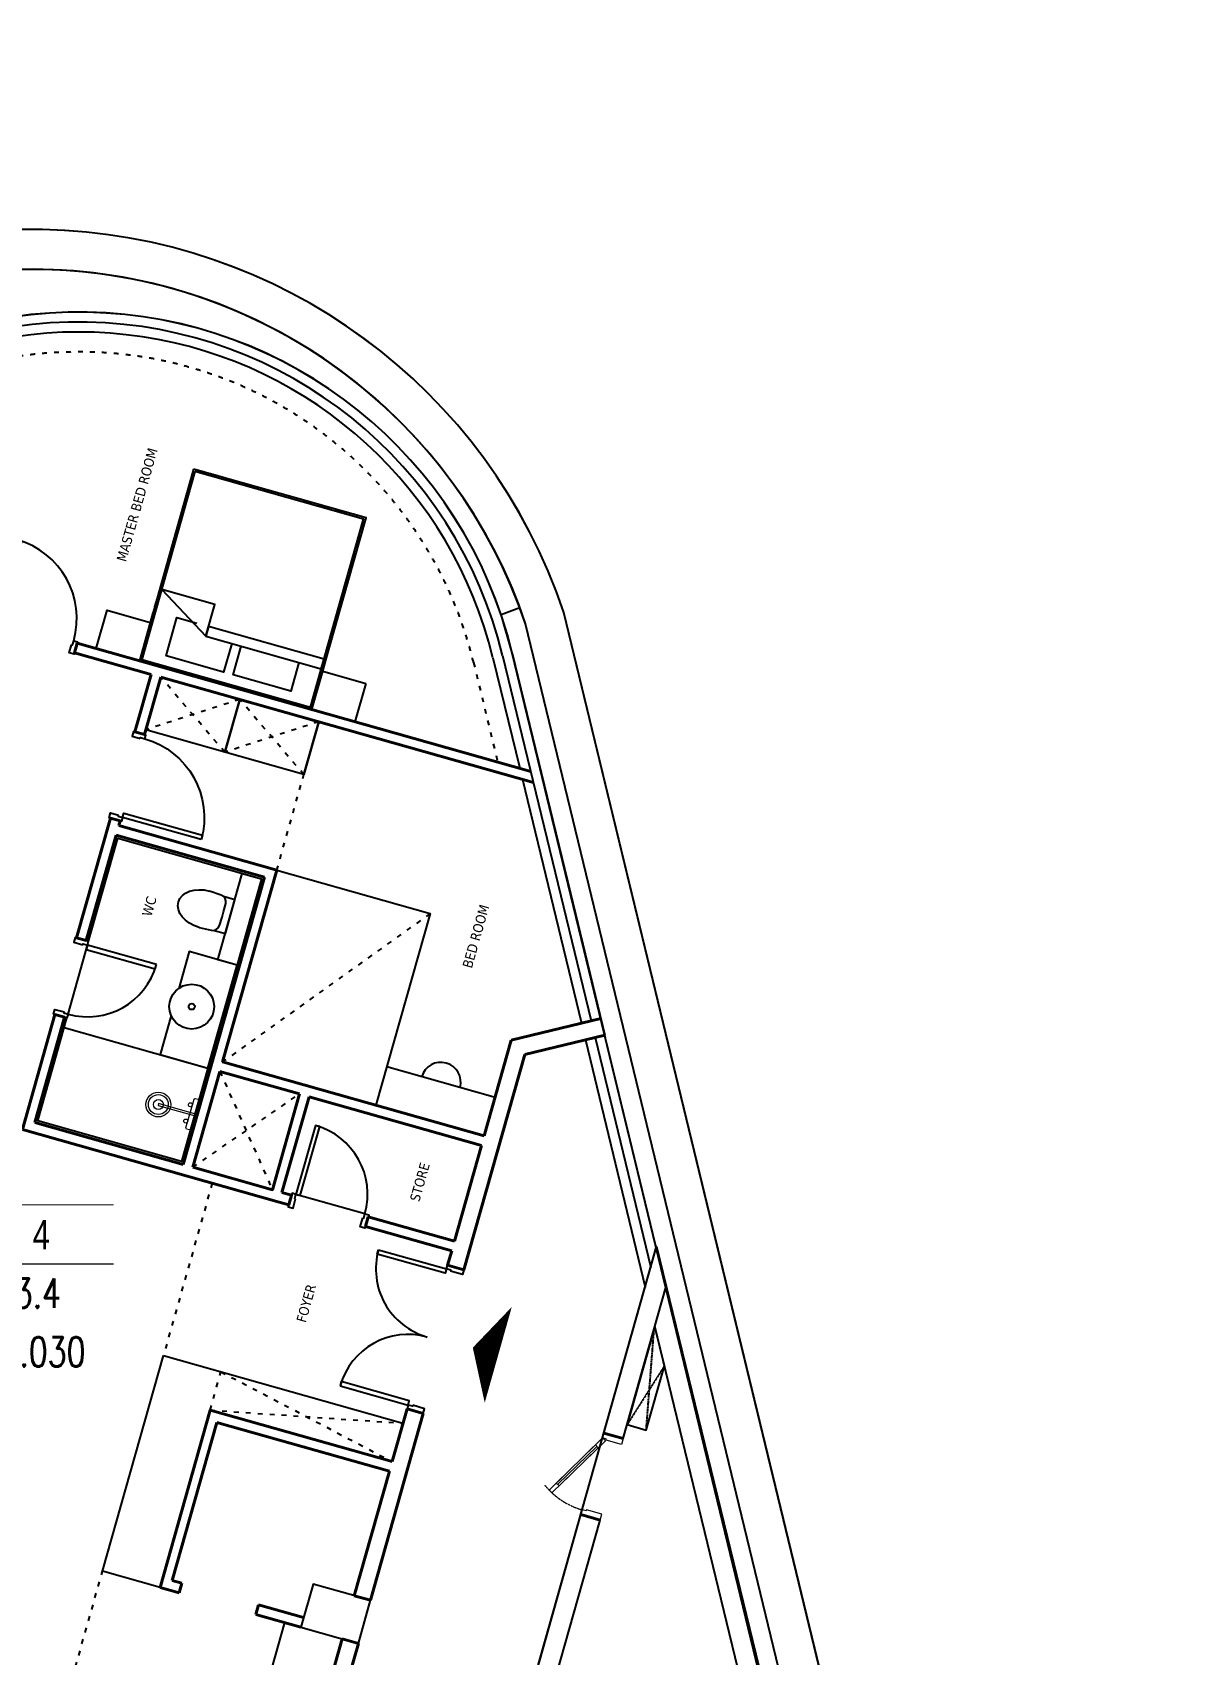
# Model space of a CAD drawing. Header units: millimetres. Extents: x -361654186 to 361255443, y -278569811 to 278836587.
# Drawn here: x -19767 to -8104, y 186046 to 202340 of the extents above; entities that cross this region are included whole.
import ezdxf
from ezdxf.enums import TextEntityAlignment as Align
from ezdxf.xclip import XClip

# ---------------------------------------------------------------- set-up
doc = ezdxf.new("R2010")
doc.units = ezdxf.units.MM
doc.header["$MEASUREMENT"] = 0
doc.header["$XCLIPFRAME"] = 0
doc.set_wipeout_variables(frame=1)
for name, pattern in [('220126_HDN_HBA typical plan$0$HIDDEN', [0.375, 0.25, -0.125]), ('ACAD_ISO03W100', [30, 12, -18]), ('HIDDEN', [0.375, 0.25, -0.125]), ('Xref_ST_MBDV Cot vach 30.7.2022$0$HIDDEN', [0.375, 0.25, -0.125])]:
    doc.linetypes.add(name, pattern=pattern)
for name, color, linetype in [('1VinaPVC-Text', 9, 'Continuous'), ('A-_FURN----_E-_N', 251, 'Continuous'), ('A-_SANIEQPT_E-_N', 251, 'Continuous'), ('A-CORE-OTLN', 6, 'Continuous'), ('IDEA - dim', 251, 'Continuous'), ('KT-Net manh', 139, 'Continuous'), ('KT-Thay', 7, 'Continuous'), ('KT-Tuong', 1, 'Continuous'), ('Xref_NT1+NT2_MBDV Cot vach_220729$0$ccu12-Thay', 7, 'Continuous'), ('Xref_ST_MBDV Cot vach 30.7.2022$0$KT-Khuat', 9, 'Xref_ST_MBDV Cot vach 30.7.2022$0$HIDDEN'), ('Xref_ST_MBDV Cot vach 30.7.2022$0$KT-Thay', 7, 'Continuous')]:
    doc.layers.add(name, color=color, linetype=linetype)
for name, color, linetype, lineweight in [('A-NoiThat', 39, 'Continuous', 13), ('CUA', 37, 'Continuous', 13), ('KT-Chuviet', 255, 'Continuous', 15), ('KT-Net cat', 1, 'Continuous', 40), ('KT-Net thay', 7, 'Continuous', 15), ('KT-Net truc', 18, 'Continuous', 15)]:
    doc.layers.add(name, color=color, linetype=linetype, lineweight=lineweight)
doc.layers.add('DO DIEN TICH SAN', color=40, linetype='Continuous', plot=False)
doc.styles.add('font unicode ccu', font='arial.ttf')
doc.styles.add('ROMANS', font='ROMANS.SHX')
doc.styles.add('Tahoma', font='tahoma.ttf')

# ---------------------------------------------------------------- blocks, each defined once
blk = doc.blocks.new('*U95')
blk.add_line((-146.6025403784438, 32.67949192431114), (-622.9165150755389, 307.6794934344596))
for points in [[(-50, 0), (-699.5190554539831, 375.0000015101483), (-719.5190554539831, 340.3589853587708), (-70, -34.64101615137768)], [(-136.6025403784438, 49.99999999999999), (-156.6025403784438, 15.35898384862256), (-632.9165150755389, 290.3589853587708), (-612.9165150755389, 325.0000015101483)], [(-850.0000030202966, -200.0072450185651), (-790.0000030202966, -200.007245018565), (-790.0000030202966, -39.99999999999989), (-800.0000030202966, -39.99999999999989), (-800.0000030202966, 1.023181543615018e-13), (-850.0000030202966, 1.307398637919058e-13)], [(0, -200.0072450185651), (-60, -200.0072450185651), (-60, -40), (-50, -40), (-50, 0), (0, 0)]]:
    blk.add_lwpolyline(points, close=True)
at = {"linetype": 'HIDDEN'}
blk.add_arc((-50, 0), 750.0000030202966, 144.950468926476, 180, dxfattribs=at)
blk = doc.blocks.new('A$C300D0CFC')
at = {"layer": 'A-CORE-OTLN'}
for p, q in [((-2533.693510469195, -17034.2982864806, 0.0309558238546135), (737.7726845665602, -30544.65118141769, -0.03078749935719767)), ((-2646.258608667704, -17419.25258613119, 0.02941166167128663), (339.9089428411971, -29751.39206705126, -0.02694713811616558))]:
    blk.add_line(p, q, dxfattribs=at)
at = {"layer": 'KT-Net cat'}
for p, q in [((-3155.338684984454, -18498.62598810825, 0.02967626518616383), (-2962.864270500955, -18552.9996776394, 0.02968171915945986)), ((-3386.487427783082, -19316.59314138326, 0.02974172931764691), (-3194.014030164719, -19370.96654365174, 0.02974718326212895))]:
    blk.add_line(p, q, dxfattribs=at)
at = {"layer": 'KT-Tuong'}
for p, q in [((-3155.407161117124, -18498.61008240774), (-2629.653668730549, -16638.00589934486)), ((-2962.943401076016, -18552.99483275958), (-2533.744078117132, -17034.08898195851)), ((-2962.868854089262, -18553.01589760452, 0.02967302308694169), (-3155.407161117124, -18498.61008240771)), ((-4114.836802949168, -21893.96328651844), (-3386.54144951218, -19316.57787542214)), ((-3895.180556082341, -21852.11576172916), (-3194.078590575344, -19370.96581471796)), ((-3386.54144951218, -19316.57787542214, 0.02975007976370064), (-3194.078590575344, -19370.96581471796))]:
    blk.add_line(p, q, dxfattribs=at)
at = {"layer": 'Xref_ST_MBDV Cot vach 30.7.2022$0$KT-Khuat', "linetype": 'Xref_ST_MBDV Cot vach 30.7.2022$0$HIDDEN', "ltscale": 5}
for p, q in [((-2730.763022799598, -18467.15163504967, 0.02999920701625106), (-2651.293358848372, -17450.44745125668, 0.02999920701624966)), ((-2548.602879117097, -17822.54679422764, 0.0309558238546135), (-2923.234163751971, -18412.76109697047, 0.0309558238546135))]:
    blk.add_line(p, q, dxfattribs=at)
at = {"layer": 'Xref_ST_MBDV Cot vach 30.7.2022$0$KT-Thay', "elevation": 0.0309558238546135}
blk.add_lwpolyline([(-2923.234163751971, -18412.76109697047), (-2730.763022799598, -18467.15163504967), (-2548.602879117097, -17822.54679422764), (-2644.513996882364, -17426.45740485139)], close=True, dxfattribs=at)
at = {"layer": 'CUA', "extrusion": (3.654290467675971e-08, 6.970608144905129e-08, 0.999999999999997), "rotation": 74.22027725054747}
blk.add_blockref('*U95', (-3155.338684985569, -18498.62598810891, 0.02827149321555301), dxfattribs=at)
blk = doc.blocks.new('*U99')
at = {"layer": 'A-_FURN----_E-_N', "linetype": 'Continuous'}
for points in [[(-899.9999999999709, 600), (-899.9999999999709, 1000), (-1349.999999999971, 1000), (-1349.999999999971, 600)], [(-900.0000000000291, -1000), (-900.0000000000291, 1000), (900.0000000000291, 1000), (900.0000000000291, -1000)], [(-880.0000000000291, -980), (-880.0000000000291, 980), (880.0000000000291, 980), (880.0000000000291, -980)], [(1350.000000000029, 600), (1350.000000000029, 1000), (900.0000000000291, 1000), (900.0000000000291, 600)]]:
    blk.add_lwpolyline(points, close=True, dxfattribs=at)
at = {"layer": 'A-_FURN----_E-_N', "linetype": '220126_HDN_HBA typical plan$0$HIDDEN', "ltscale": 500}
blk.add_lwpolyline([(-900.0000000000291, -1000), (-900.0000000000291, 1000), (900.0000000000291, 1000), (900.0000000000291, -1000)], close=True, dxfattribs=at)
at = {"layer": 'A-_FURN----_E-_N', "linetype": 'Continuous'}
for points in [[(-54.9999999999709, 580), (-54.9999999999709, 880), (-655.605454891891, 880), (-655.605454891891, 480), (-448.1151331290312, 480)], [(645.6054548844986, 580), (645.6054548844986, 880), (45.0000000000291, 880), (45.0000000000291, 580)], [(-880.0000000000291, 248.6659454330802), (-326.2632651105232, 580), (880.0000000000291, 580), (880.0000000000291, 480), (-326.2632651105232, 480), (-326.2632651105232, 580), (-326.2632651105232, 248.6659454330802), (-880.0000000000291, 248.6659454330802)]]:
    blk.add_lwpolyline(points, dxfattribs=at)
blk = doc.blocks.new('d800')
blk.add_line((760, 70), (40, 70))
for points in [[(40, 790), (40, 70), (85, 70), (85, 790)], [(50, 25), (40, 25), (40, 70), (0, 70), (0, -70), (50, -70)], [(750, 25), (760, 25), (760, 70), (800, 70), (800, -70), (750, -70)]]:
    blk.add_lwpolyline(points, close=True)
blk.add_arc((40, 70), 720, 0, 90)
blk = doc.blocks.new('220126_HDN_HBA typical plan$0$210902_YS plan 330pm ver13$0$TOTO-WC-CW822J')
at = {"color": 0}
blk.add_lwpolyline([(-177.2072506700642, -119.1915361834399), (-175, 0), (175, 0), (177.2072506700642, -119.1915361836145)], dxfattribs=at)
blk.add_lwpolyline([(-190, -270), (-183.3947591906181, -144.5004246227618, -0.3908696114996718), (-115.4352058441145, -78.20653349565691), (-27.76706723973621, -75.77130742336158, -0.01388621073825284), (27.76706724101678, -75.77130742336158), (115.4352058439981, -78.20653349565691, -0.3908696114996718), (183.3947591905016, -144.5004246227618), (190, -270)], format="xyb", dxfattribs=at)
blk.add_ellipse((0, -270), major_axis=(0, -270), ratio=0.7037037037037037, start_param=4.71238898038469, end_param=7.853981633974483, dxfattribs=at)
blk = doc.blocks.new('A$C2A980E36')
at = {"ltscale": 0.5}
blk.add_lwpolyline([(-10, 0), (10, 0), (10, 400), (-10, 400)], close=True, dxfattribs=at)
blk.add_lwpolyline([(160, 60), (160, 30, -0.4142135623730916), (150, 20), (-150, 20, -0.4142135623730987), (-160, 30), (-160, 60.00000000000728, -0.414213562373095), (-150, 70.00000000000728), (150, 70, -0.4142135623730915)], format="xyb", close=True, dxfattribs=at)
for centre, radius in [((0, 400), 125), ((0, 400), 100), ((0, 400), 50), ((-85, 90.00000000000728), 20), ((85, 90), 20)]:
    blk.add_circle(centre, radius, dxfattribs=at)
blk = doc.blocks.new('d900n')
for points in [[(20, -50), (20, -40), (65, -40), (65, 0), (-65, 0), (-65, -50)], [(885, -40), (65, -40), (65, -85), (885, -85)], [(20, -850), (20, -860), (65, -860), (65, -900), (-65, -900), (-65, -850)]]:
    blk.add_lwpolyline(points, close=True)
blk.add_arc((65, -40), 820, 270, 0)
blk = doc.blocks.new('PH2')
at = {"color": 1, "elevation": 5.13338560420855e-10}
blk.add_lwpolyline([(298.6725822623266, 7071.322806728218, 0, 1000, 0), (564.3875918452977, 7071.322806728189, 1000, 1000, 0)], format="xyseb", dxfattribs=at)
at = {"color": 2, "elevation": 5.13338560420855e-10}
blk.add_lwpolyline([(-1.455191522836685e-11, 3900.000000000116), (0, 4350.000000000058), (-600, 4350.000000000116), (-600, 3900.000000000058)], close=True, dxfattribs=at)
at = {"layer": 'IDEA - dim'}
for p, q in [((-1216.611332264511, 13892.4116392688), (-0.002522588401916437, 11732.45645414339)), ((-1390.870080983994, 13794.25926540708), (-830.8468684302206, 12799.99962161217)), ((-1303.740706624216, 13843.33545233792), (549.85821930971, 10552.47434778942)), ((-2900.000000000044, 12149.9996216124), (-2900.000000000044, 12699.99962161231)), ((-774.5212178771471, 12699.99962161228), (462.7288503226737, 10503.39815131994)), ((-0.002522588401916437, 11732.45645414339), (720.4171060793306, 10453.43060784743)), ((-170.0025225883874, 9549.999621612282), (-1300.002079133032, 9549.999621612253)), ((-2670.001053258558, 6149.999621612253), (-170.0025225883437, 6149.999621612194)), ((-2670.001053258558, 3900.000000000058), (-2670.001053258558, 6149.999621612253)), ((-2070.001053258689, 3900.000000000087), (-2670.001053258558, 3900.000000000058)), ((-769.9999999998108, 3900.000000000116), (-769.9999999997963, 900))]:
    blk.add_line(p, q, dxfattribs=at)
at = {"layer": 'IDEA - dim', "elevation": 5.13338560420855e-10}
for points in [[(-4550.003027944636, 12699.99962160073), (-3725.001513972107, 12699.99962160559), (-3725.001513972165, 12149.99962160568), (-4550.003027944142, 12149.99962159913), (-4550.003027944636, 12699.99962160073)], [(-3725.001513972573, 12699.99962160736), (-2900.000000000015, 12699.99962161225), (-2900.000000000073, 12149.99962161243), (-3725.001513972165, 12149.99962160568), (-3725.001513972573, 12699.99962160736)], [(-2900.002079132944, 11149.99962161234), (-1300.002079132988, 11149.99962161234), (-1300.002079133061, 9149.999621612282), (-2900.001100974143, 9149.999621612369)], [(-3025.000000000029, 11024.99962161228), (-3025.000000000204, 10124.99962161909), (-3225.000000030603, 10124.99962161906), (-3225.000000030399, 11024.99962161234)], [(-3025.000000000044, 8074.999621612194), (-4525.00059568834, 8074.999621612253), (-4525.000595688383, 9049.99962161234), (-3025.000000000102, 9049.999621612282)], [(-880.0015980530443, 7759.996020574443), (-170.0039992808306, 7759.996020574617), (-170.0056605559366, 7714.996020605293), (-880.0032593281067, 7714.996020605176)], [(-125.0006767581945, 7749.997683491994), (-125.0010459304758, 7759.997683485213), (-170.0010458998149, 7759.996022210136), (-170.0025225887948, 7799.996022182808), (-0.002522588794818148, 7799.998421802418), (-0.0006767274899175391, 7749.998421836557)], [(-880.0015980526223, 6340.000823029986), (-170.0039992804232, 6340.000823030219), (-170.0056605555437, 6385.000822999573), (-880.0032593277429, 6385.000822999311)], [(-125.000676757787, 6349.999160112871), (-125.0010459300684, 6339.999160119682), (-170.0010458994075, 6340.000821394759), (-170.0025225883437, 6300.000821421971), (-0.002522588343708776, 6299.998421802535), (-0.0006767271261196584, 6349.998421768483)]]:
    blk.add_lwpolyline(points, close=True, dxfattribs=at)
for points in [[(-4650.001589513238, 9949.999621612165), (-4525.000595688238, 9949.999621612224), (-4525.000595688165, 11024.99962161234), (-3025.000000000029, 11024.99962161249), (-3025.000000000044, 8074.999621612194), (-4525.000595688281, 8074.999621612224), (-4525.000595688267, 9149.999621612282), (-4650.001171060605, 9149.999621612427)], [(-3525.00000005067, 9458.578265372576), (-3525.000000061176, 9049.999621612224), (-3025.000000061234, 9049.999621595256), (-3025.000000030574, 10124.99962161243), (-3525.000000030559, 10124.99962162937), (-3525.000000041095, 9741.42097784733)]]:
    blk.add_lwpolyline(points, dxfattribs=at)
at = {"layer": 'IDEA - dim'}
for radius in [224.9999999999998, 29.99999999999998]:
    blk.add_circle((-3350.000000045897, 9599.99962160387), radius, dxfattribs=at)
for centre, radius, start, end in [((-5120.007303581151, 11693.79846476341), 4479.999999999994, 29.39066934195235, 180.0000574246153), ((-5120.007303581151, 11693.79846476341), 4379.999999999994, 29.39066934195235, 180.0000574246153), ((-5120.007303581151, 11693.79846476341), 4279.999999999994, 29.39066934195235, 165.0214023201012), ((-735.0023008607386, 9549.99962161234), 199.9999999999999, 0, 180), ((-170.0039992808306, 7759.996020574647), 709.9975987722108, 180, 270.0000000008338), ((-170.0039992804232, 6340.000823030219), 709.9975987722108, 90.00000000083378, 180)]:
    blk.add_arc(centre, radius, start, end, dxfattribs=at)
at = {"layer": 'KT-Net cat'}
for p, q in [((-5450.006858784895, 12699.99962161173), (-5450.006858784895, 12799.99962161225)), ((-716.0750125150225, 12799.99962161219), (-5450.006858784895, 12799.99962161225)), ((-4650.003027944054, 12699.99962161234), (-5450.006858784865, 12699.99962161199)), ((-4650.002714104587, 12099.99962161231), (-4650.003027944054, 12699.99962161234)), ((-4550.002714104587, 12099.99962161225), (-4550.003027944113, 12699.99962161231)), ((-659.7493619619199, 12699.99962161217), (-4550.003027944113, 12699.99962161231)), ((-4650.002714104587, 12099.99962161231), (-4550.002714104616, 12099.99962161231)), ((-4650.001589513238, 9949.999621612165), (-4650.002243345414, 11199.99962161246)), ((-4650.002243345356, 11199.99962161228), (-4550.002243345414, 11199.99962161219)), ((-4550.00221719213, 11149.99962161231), (-4550.002243345414, 11199.99962161219)), ((-4550.002217192159, 11149.99962161237), (-2900.002079132944, 11149.99962161234)), ((-2900.001100974143, 9149.999621612369), (-2900.002079132944, 11149.99962161234)), ((-4550.001589513267, 9949.999621612224), (-4550.002164885591, 11049.99962161234)), ((-3000.003006757921, 11049.99962161228), (-4550.002164885591, 11049.99962161237)), ((-3000.000000000102, 8049.999621612224), (-3000.000000000029, 11049.99962161243)), ((-170.0025225883437, 10147.00799802944), (636.9875882967463, 10601.55054425896)), ((-0.002522588372812606, 10047.64946139796), (720.4171060793306, 10453.43060784743)), ((-170.0025225883583, 9149.999621612224), (-170.0025225883437, 10147.00799802944)), ((-4650.001589513195, 9949.99962161231), (-4550.001589513267, 9949.999621612224)), ((-0.002522588343708776, 7799.999621612253), (-0.002522588372812606, 10047.64946139796)), ((-4650.00117106059, 9149.999621612427), (-4550.001171060663, 9149.999673919054)), ((-4650.000543381684, 7949.999621612107), (-4650.001171060605, 9149.999621612427)), ((-4550.000595688238, 8049.999621612194), (-4550.001171060634, 9149.999621612224)), ((-170.0025225883583, 9149.999621612224), (-2900.003118699446, 9149.999621612282)), ((-2070.001053258558, 9049.99962161234), (-2900.003118699489, 9049.99962161234)), ((-2900.000623823478, 8049.999621612224), (-2900.001053259068, 9049.999621612282)), ((-170.0025225883583, 9049.999621612282), (-1970.001053258544, 9049.99962161234)), ((-170.0025225883728, 9049.999621612194), (-170.0025225883583, 8049.999621612311)), ((-3000.000000000116, 8049.999621612165), (-4550.000595688238, 8049.999621612194)), ((-1970.001053258515, 8049.999621612253), (-1870.001053258529, 8049.999621612253)), ((-1070.001053258529, 8049.999621612282), (-170.0025225883583, 8049.999621612311)), ((-1970.001053258529, 7949.999621612311), (-1870.001053258529, 7949.999621612282)), ((-1070.001053258529, 7949.999621612311), (-170.0025225882855, 7949.999621612253)), ((-170.0025225882855, 7799.999621612253), (-170.0025225882855, 7949.999621612253)), ((-170.0025225882855, 7799.999621612253), (-0.002522588343708776, 7799.999621612253)), ((-170.0025225883437, 5749.999621612282), (-170.0025225883292, 6299.999621612224)), ((-170.0025225883437, 6299.999621612224), (-0.002522588343708776, 6299.999621612253)), ((-0.002522588343708776, 4350.000000000087), (-0.002522588343708776, 6299.999621612253)), ((-2070.001053258646, 5749.999621612224), (-2070.001053258689, 3900.000000000087)), ((-170.0025225883437, 5749.999621612282), (-2070.001053258646, 5749.999621612224)), ((-1970.001053258646, 5649.999621612253), (-1970.001053258704, 4000.000000000058)), ((-170.0025225883437, 5649.999621612253), (-1970.001053258646, 5649.999621612253)), ((-170.0025225883437, 4350.000000000087), (-170.0025225883437, 5649.999621612253)), ((-170.0025225883583, 4350.000000000116), (-0.002522588343708776, 4350.000000000087)), ((-1870.001053258718, 4000.000000000087), (-1970.001053258704, 4000.000000000058)), ((-1870.001053258704, 4000.000000000058), (-1870.001053258704, 3900.000000000087)), ((-600, 4000.000000000058), (-1070.001053258704, 4000.000000000058)), ((-1070.001053258689, 4000.000000000087), (-1070.001053258718, 3900.000000000058)), ((-1870.001053258718, 3900.000000000116), (-2070.001053258689, 3900.000000000087)), ((-600, 3900.000000000058), (-1070.001053258718, 3900.000000000058)), ((-1.455191522836685e-11, 3900.000000000116), (-169.9999999998108, 3900.000000000058)), ((-169.9999999998108, 3900.000000000058), (-169.9999999997963, 100)), ((0, 0), (-1.455191522836685e-11, 3900.000000000116))]:
    blk.add_line(p, q, dxfattribs=at)
at = {"layer": 'KT-Net cat', "elevation": 5.13338560420855e-10}
for points in [[(-2900.000552250902, 8049.999621612224), (-2070.001053258529, 8049.999621612224), (-2070.001053258558, 9049.99962161231)], [(-1970.001053258515, 8049.999621612253), (-1970.001053258544, 9049.99962161234)], [(-1870.001053258529, 7949.999621612282), (-1870.001053258529, 8049.999621612253)], [(-1070.001053258529, 7949.999621612311), (-1070.001053258529, 8049.999621612282)], [(-4650.00054338167, 7949.999621612165), (-1970.001053258529, 7949.999621612311)]]:
    blk.add_lwpolyline(points, dxfattribs=at)
at = {"layer": 'KT-Net manh', "linetype": 'ACAD_ISO03W100', "ltscale": 4}
for p, q in [((-1565.128829703477, 13696.10689154512), (-1060.390580260646, 12799.99962161222)), ((-3725.001513972136, 12699.99962160568), (-4550.003027944171, 12149.99962159913)), ((-3725.001513972165, 12149.9996216057), (-4550.003027944695, 12699.99962160084)), ((-2900.000000000073, 12699.99962161237), (-3725.001513972195, 12149.99962160562)), ((-2900.000000000073, 12149.99962161243), (-3725.001513972631, 12699.99962160742)), ((-2900.002079132959, 11149.99962161234), (-2900.002079140613, 12149.9996216126)), ((-2900.003118699489, 9049.99962161234), (-2070.001053258529, 8049.999621612224)), ((-2900.000623823478, 8049.999621612224), (-2070.001053258558, 9049.99962161231)), ((-2670.001053258558, 7949.999621612253), (-2670.001053258573, 6149.999621612253)), ((-2070.001053258646, 5749.999621612224), (-2070.001053258617, 6149.999621612253)), ((-2070.001053258617, 6149.999621612253), (-170.0025225883437, 5749.999621612282)), ((-2070.001053258617, 5749.999621612224), (-170.0025225883583, 6149.999621612253)), ((-2670.001053258515, 2900.000000000058), (-2670.001053258558, 3900.000000000058))]:
    blk.add_line(p, q, dxfattribs=at)
at = {"layer": 'KT-Net manh', "linetype": 'ACAD_ISO03W100', "ltscale": 4, "elevation": 5.13338560420855e-10}
blk.add_lwpolyline([(-1300.002079133017, 11149.9996216124), (-2900.001100974157, 9149.999621612369)], dxfattribs=at)
at = {"layer": 'KT-Net manh', "linetype": 'ACAD_ISO03W100', "ltscale": 4}
blk.add_arc((-5120.007303581151, 11693.79846476341), 4079.999999999998, 29.39066934195235, 164.2686153571429, dxfattribs=at)
at = {"layer": 'A-_FURN----_E-_N', "linetype": 'Continuous', "rotation": 270}
blk.add_blockref('d800', (-4595.000595688238, 9949.99962161231), dxfattribs=at)
at = {"layer": 'A-_FURN----_E-_N', "linetype": 'Continuous'}
blk.add_blockref('d800', (-1870.001053258529, 7999.999621612253), dxfattribs=at)
at = {"layer": 'A-_SANIEQPT_E-_N', "xscale": -1, "rotation": 270}
blk.add_blockref('220126_HDN_HBA typical plan$0$210902_YS plan 330pm ver13$0$TOTO-WC-CW822J', (-3225.000000015265, 10574.99962161924), dxfattribs=at)
at = {"layer": 'A-NoiThat', "rotation": 90}
blk.add_blockref('A$C2A980E36', (-3005.000000000073, 8562.499621612893), dxfattribs=at)
at = {"layer": 'IDEA - dim', "xscale": -1, "rotation": 179.9999999999999}
blk.add_blockref('*U99', (-3899.999943230345, 13799.99962159633), dxfattribs=at)
at = {"layer": 'IDEA - dim', "extrusion": (0, 0, -1), "xscale": -1, "zscale": -1, "rotation": 270}
blk.add_blockref('d900n', (6350.006858784865, 12749.99962161187), dxfattribs=at)
at = {"layer": 'IDEA - dim', "extrusion": (0, 0, -1), "zscale": -0.9999999999999998, "rotation": 180.0000000000003}
blk.add_blockref('d900n', (4600.0022433454, 11199.99962161231), dxfattribs=at)
at = {"layer": '1VinaPVC-Text', "style": 'Tahoma'}
for s, p in [('MASTER BED ROOM', (-5199.131640346197, 13713.53255025743, -3.254770611869218e-07)), ('BED ROOM', (-745.6448248472298, 10729.28691798981, -3.254770611869218e-07)), ('WC', (-3984.417952158983, 10353.5381120909, -3.249515726013878e-07)), ('STORE', (-615.9917441936996, 8329.589818894368, -3.249576476139376e-07)), ('FOYER', (-1383.012013814296, 6850.360086600675, -3.254770611869218e-07))]:
    blk.add_text(s, height=99.9999999999984, rotation=90.00211520086368, dxfattribs=at).set_placement(p)
blk = doc.blocks.new('TAG CAO DO SAN')
at = {"layer": 'KT-Net thay', "flags": 128}
blk.add_lwpolyline([(1526701.778855525, -266095.2298759429), (1526701.778855525, -266566.6584041911), (1527644.63591202, -266566.6584041911), (1527644.63591202, -266095.2298759429)], close=True, dxfattribs=at)
blk.add_wipeout([(1526701.778855525, -266095.2298759429), (1527644.6359120198, -266095.2298759429), (1527644.6359120198, -266566.65840419114), (1526701.778855525, -266566.65840419114)]).dxf.layer = 'KT-Net thay'
for points in [[(1526701.778855525, -266330.9441400666), (1527644.63591202, -266330.9441400666)], [(1526701.778855525, -266566.6584041911), (1527644.63591202, -266566.6584041911)]]:
    blk.add_lwpolyline(points, dxfattribs=at)
at = {"layer": 'KT-Chuviet', "color": 31, "style": 'ROMANS', "width": 0.75}
blk.add_text('DTTT:', height=117.8571320618522, dxfattribs=at).set_placement((1526748.92170835, -266507.8139601254))
at = {"layer": 'KT-Chuviet', "color": 31, "style": 'font unicode ccu', "width": 0.75}
blk.add_attdef('TÊNPHÒNG', text='', height=117.85713, dxfattribs=at).set_placement((1527175.308820772, -266213.4467624734), align=Align.MIDDLE_CENTER)
at = {"layer": 'KT-Chuviet', "color": 31, "ltscale": 15, "style": 'ROMANS', "width": 0.75, "flags": 8}
blk.add_attdef('CAO-DO', (1527091.943339912, -266507.7298381611), '', height=117.8571320618522, dxfattribs=at)

msp = doc.modelspace()

# ---------------------------------------------------------------- linework, layer by layer
at = {"color": 3, "elevation": 5.4608918069009e-05}
msp.add_lwpolyline([(-17854.07727664961, 174724.3597852693), (-13496.98904816597, 190143.7838102446), (-9730.276993486084, 174685.581654033, -0.1293147910121985), (-9749.70899827998, 173617.3799035788), (-10025.77016097584, 172640.41916714)], format="xyb", dxfattribs=at)
at = {"layer": 'IDEA - dim'}
for p, q in [((-14212.62181586315, 192221.3716489761, 5.460827176482783e-05), (-13611.30507157842, 189738.0809980598, 5.460802467895327e-05)), ((-14115.43059745664, 192244.9060294578, 5.460827176482889e-05), (-13555.89494983706, 189934.1610588667, 5.460804184714216e-05))]:
    msp.add_line(p, q, dxfattribs=at)
at = {"layer": 'Xref_NT1+NT2_MBDV Cot vach_220729$0$ccu12-Thay'}
for p, q in [((-8940.293754815939, 173847.2560999673, 5.46086672391564e-05), (-14428.43165603688, 196511.9193872219, 5.428318132825376e-05)), ((-9345.991974507255, 173822.0441582903, 5.460891948357875e-05), (-14813.38938945724, 196401.0543249041, 5.428343357267611e-05)), ((-9345.723244082998, 173821.9393527947, 5.46086672391564e-05), (-14813.12065903295, 196400.9495194085, 5.428318132825376e-05))]:
    msp.add_line(p, q, dxfattribs=at)
for points, elevation in [([(-14428.70038655541, 196512.0241929887, 0.7058786446619876), (-25045.89393893472, 196713.0124990729)], 5.428343357267611e-05), ([(-23100.02829519135, 126370.7167380979), (-10032.52987381758, 172615.6602734693, 0.02468762443620558), (-9740.455899076187, 173892.0896782248, 0.08689377473881693), (-9738.676791367703, 174618.9343626413), (-10229.03572859208, 176619.9826937025), (-14947.13125847781, 196104.559883437, 0.7715449943642202), (-23612.44082702056, 196268.5981386386), (-37446.73838684766, 147316.9506703455)], 5.46086672391564e-05)]:
    msp.add_lwpolyline(points, format="xyb", dxfattribs=dict(at, elevation=elevation))
at = {"layer": 'Xref_NT1+NT2_MBDV Cot vach_220729$0$ccu12-Thay', "elevation": 5.460891948357875e-05}
msp.add_lwpolyline([(-8940.562485240254, 173847.3609054628), (-14428.70038646116, 196512.0241927175)], dxfattribs=at)
at = {"layer": 'Xref_NT1+NT2_MBDV Cot vach_220729$0$ccu12-Thay'}
for centre, radius, start, end in [((-19772.74382640736, 194725.7502852372, 5.428318132825376e-05), 5634.897748425943, 18.48059203669952, 159.3503966711048), ((-19772.74382640899, 194725.750285235, 5.428318132825376e-05), 5634.89774842823, 18.48059203669952, 159.3503966711048), ((-19773.01255683164, 194725.8550907328, 5.428343357267611e-05), 5234.897748425949, 18.66329403615626, 159.1676946510392), ((-19772.74382640736, 194725.7502852372, 5.428318132825376e-05), 5234.89774842595, 18.66329403435999, 159.1676946500864)]:
    msp.add_arc(centre, radius, start, end, dxfattribs=at)

# ---------------------------------------------------------------- block references
at = {"layer": 'KT-Net manh'}
msp.add_blockref('A$C300D0CFC', (-10870.87263450259, 206768.438013453, 5.460848744849379e-05), dxfattribs=at)
at = {"layer": 'KT-Thay', "rotation": 344.2212255667963}
msp.add_blockref('PH2', (-17554.08653353463, 182405.5076252472, 5.460788673144533e-05), dxfattribs=at)

# ---------------------------------------------------------------- next in the draw order: block references
at = {"layer": 'KT-Net truc'}
ref = msp.add_blockref('TAG CAO DO SAN', (-3838063.332476172, 855797.7757793484, 5.460840007000576e-05), dxfattribs=dict(at, xscale=2.5, yscale=2.5, zscale=2.5))
XClip(ref).set_block_clipping_path([(1526674.1636322693, -266330.944140067), (1527644.6359120195, -266095.2298759429)])
ref.add_attrib('CAO-DO', '153.4', (-20333.47412639214, 189528.4511839459, 5.460840007000576e-05), dxfattribs={"layer": 'KT-Chuviet', "color": 31, "ltscale": 15, "height": 294.6428301546305, "style": 'ROMANS', "width": 0.7500000000000001})
ref.add_attrib('CAO-DO', '-0.030', (-20333.47412639214, 188939.1655236366, 5.460840007000576e-05), dxfattribs={"layer": 'KT-Chuviet', "color": 31, "ltscale": 15, "height": 294.6428301546305, "style": 'ROMANS', "width": 0.7500000000000001})
ref.add_attrib('TÊNPHÒNG', 'N.SK. 4', dxfattribs={"layer": 'KT-Chuviet', "color": 31, "height": 294.642825, "style": 'font unicode ccu', "width": 0.7500000000000001}).set_placement((-20125.06042424098, 190264.1588731651, 5.460840007000576e-05), align=Align.MIDDLE_CENTER)

# ---------------------------------------------------------------- next in the draw order: linework, layer by layer
at = {"layer": 'DO DIEN TICH SAN', "elevation": 5.460855537377237e-05}
msp.add_lwpolyline([(-22041.64681762343, 126070.9646585621), (-9402.900884098071, 170798.6250598533, 0.05987960085944487), (-9182.203306960695, 172203.9186922294), (-10077.39326180254, 172456.8737357993), (-9998.534645638098, 172735.9487842619, 0.02171497790618932), (-9740.457064945393, 173892.0901609297, 0.08709503606222531), (-9738.677957236894, 174618.934845346), (-11768.83300872196, 182978.9634163628), (-14571.77659833804, 194554.4528590071), (-14947.68857389856, 196106.8549561951), (-15060.30564492422, 196493.9570175228), (-14871.51361248989, 196564.7957577736, 0.6911473423354229), (-24665.40275380035, 196587.4525106557), (-37811.65850895294, 150070.390515178, 0.1897823888819468)], format="xyb", dxfattribs=at)

doc.saveas('drawing.dxf')
